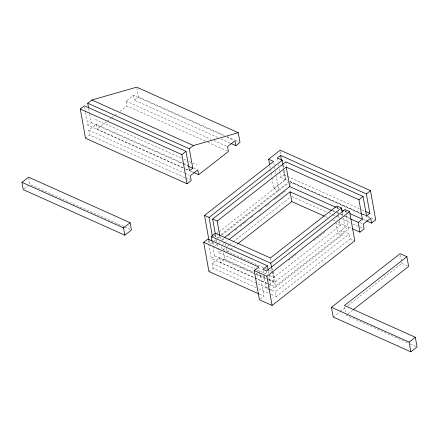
<?xml version="1.0" encoding="UTF-8"?>
<svg xmlns="http://www.w3.org/2000/svg" width="439" height="439" viewBox="0 0 439 439"><rect width="100%" height="100%" fill="white"/><g stroke="black" fill="none" stroke-linecap="round" stroke-linejoin="round"><path stroke-width="0.33" stroke-dasharray="2.19 1.65" d="M183.233 168.033L87.899 125.274L91.208 122.69L89.649 113.959M184.967 177.768L89.633 135.009L88.766 130.142L96.207 124.325L182.822 163.171M205.364 141.149L126.855 105.936L125.988 101.069L133.429 95.252L223.78 135.772M85.495 138.241L89.633 135.009M183.063 167.758L97.074 129.192L106.65 121.718M107.176 121.301L110.902 118.393M111.435 117.981L114.091 115.901M114.623 115.49L117.811 112.993M119.94 111.336L126.855 105.936M217.793 137.566L134.296 100.119L138.433 96.887L136.93 88.453M24.271 188.836L28.848 185.258M218.979 231.841L285.718 179.71L280.751 177.482L284.06 174.898L283.342 170.87M213.058 236.467L215.747 234.366M216.284 233.943L218.441 232.264M216.668 238.086L218.82 236.407M220.971 234.722L288.253 182.169M210.276 244.177L214.056 241.225M214.462 240.912L217.157 238.811M217.695 238.388L219.988 236.588M222.008 235.019L288.28 183.255M221.722 239.689L223.879 238.004M215.329 245.78L221.794 240.731M222.332 240.309L225.026 238.207M228.258 235.683L229.877 234.415M235.266 230.212L236.879 228.944M240.117 226.42L243.886 223.473M244.424 223.056L246.043 221.794M251.432 217.585L253.045 216.323M258.434 212.114L260.047 210.852M260.59 210.429L262.204 209.167M265.436 206.643L267.055 205.375M267.592 204.958L269.211 203.696M274.6 199.487L276.213 198.225M276.751 197.802L278.37 196.54M278.908 196.118L281.064 194.433M281.602 194.016L283.221 192.754M283.759 192.331L285.372 191.069M222.589 244.556L224.208 243.294M224.746 242.871L227.984 240.342M267.181 283.594L211.318 258.544L214.627 255.959L212.833 245.884M256.31 269.568L218.765 252.727L220.833 251.113M222.919 249.846L225.075 248.161M227.232 246.471L228.851 245.209M229.394 244.786L232.632 242.257M233.169 241.84L290.366 197.16M256.228 287.638L213.052 268.278L212.185 263.411L219.632 257.594L253.424 272.751M227.429 251.871L230.113 249.775M230.645 249.357L233.328 247.261M233.866 246.844L237.087 244.325M208.92 271.505L213.052 268.278M267.433 283.512L220.499 262.462L224.631 259.229L223.478 252.743M288.527 260.398L297.143 253.671M313.83 240.632L324.597 232.22M269.453 275.462L273.832 277.426L340.417 225.416L339.583 220.718M269.365 290.168L266.352 288.818L267.872 287.633M268.377 287.238L270.901 285.268L268.871 273.854M268.624 280.175L274.21 282.683L344.933 227.44L343.26 218.04M269.969 290.437L348.544 229.059L346.151 215.631M260.442 298.981L263.987 296.21L259.85 272.976M268.059 283.792L275.566 287.161L342.151 235.15L341.284 230.283L349.411 233.927L350.278 238.794L354.789 240.819M350.278 238.794L276.252 296.621L275.385 291.754L349.411 233.927M333.206 317.024L339.693 311.959M340.23 311.536L345.641 307.311M347.803 305.621L401.855 263.4L401.625 262.099M352.638 310.17L346.179 315.213L407.727 342.821M271.933 177.795L273.826 188.419L285.416 179.375L287.287 180.215M138.433 96.887L224.422 135.453M226.914 136.573L234.388 139.926M235.013 140.206L238.75 141.885M226.897 137.171L233.751 140.244M220.905 138.965L230.255 143.158M125.988 101.069L211.351 139.355M213.842 140.469L226.93 146.341M284.06 174.898L359.261 208.624M361.747 209.738L364.858 211.132M207.856 142.263L227.172 150.928M289.778 181.334L366.982 215.961M367.602 216.24L375.696 219.868M289.954 181.609L361.538 213.716M362.164 213.991L366.521 215.95M366.966 216.559L289.894 181.993L290.651 186.251M367.586 216.839L370.697 218.232M336.757 207.488L339.243 208.602M345.455 211.389L347.32 212.229M363.481 219.473L365.967 220.592M336.296 207.477L338.782 208.591M344.994 211.378L347.474 212.492M332.811 210.396L335.297 211.51M335.917 211.79L338.403 212.904M340.889 214.018L343.375 215.132M345.861 216.246L350.207 218.194M360.145 222.655L362.63 223.769M332.608 210.912L334.485 211.752M336.987 212.871L338.239 213.436M340.741 214.556L350.119 218.765M273.826 188.419L278.803 190.652L276.202 176.044M292.061 196.595L326.846 212.196M329.332 213.31L331.818 214.43M332.438 214.704L339.89 218.051M340.516 218.326L350.454 222.787M352.94 223.901L363.497 228.637M325.59 216.718L327.467 217.563M333.091 220.082L335.594 221.207M338.096 222.326L351.853 228.499M340.417 225.416L335.906 223.391L337.64 233.125L342.151 235.15M344.933 227.44L348.544 229.059M95.34 119.457L181.329 158.024M183.82 159.143L186.312 160.257M188.808 161.376L191.92 162.776M192.545 163.056L196.908 165.009M183.442 163.451L187.804 165.41M193.412 167.923L196.529 169.317M91.208 122.69L182.8 163.769M183.425 164.049L187.788 166.008M401.855 263.4L408.012 266.16M185.554 168.878L188.046 169.997M190.542 171.111L193.034 172.231M185.724 169.147L188.216 170.266M88.766 130.142L184.1 172.9M184.72 173.18L189.083 175.134M185.587 178.047L189.95 180.001M222.897 249.495L264.717 268.251M265.343 268.531L267.214 269.37M269.711 270.49L272.833 271.889M256.936 269.848L266.95 274.337M224.631 259.229L253.347 272.109M255.844 273.228L267.702 278.546M268.322 278.825L275.193 281.909L273.459 272.169M255.926 273.876L265.941 278.364M268.443 279.489L274.699 282.293L275.566 287.161M214.627 255.959L268.004 279.895M410.213 343.935L415.804 346.442M269.661 284.708L270.901 285.268M212.185 263.411L275.385 291.754M123.957 226.661L29.868 184.462L28.804 178.492M124.577 226.941L130.811 229.74M258.73 288.763L268.739 293.252M271.242 294.377L276.252 296.621M259.608 294.245L263.987 296.21M400.357 254.96L401.509 261.452M345.076 209.59L345.674 212.948M342.299 212.668L342.777 215.357M337.07 206.615L337.547 209.304M338.025 211.988L338.502 214.671M338.623 215.346L339.462 220.043M344.675 306.779L345.603 311.97M285.86 161.854L286.7 166.557M283.089 164.938L283.567 167.621M284.044 170.31L285.718 179.71M280.45 151.499L281.042 154.819M282.935 165.437L283.407 168.093M283.528 168.757L285.416 179.375M282.151 164.153L282.864 168.181M277.283 158.007L278.002 162.04M278.48 164.724L278.721 166.068M279.199 168.752L279.676 171.44M279.797 172.11L280.751 177.482M273.837 162.77L274.545 166.754M274.666 167.418L274.902 168.746M275.374 171.397L276.082 175.381M269.804 165.849L270.276 168.505M270.397 169.169L270.984 172.483M271.104 173.147L271.812 177.131M270.364 257.956L271.082 261.984M272.158 268.026L272.641 270.709M272.756 271.384L273.832 277.426M271.582 267.911L272.18 271.269M272.301 271.939L274.21 282.683M268.394 271.165L268.75 273.179M266.495 270.967L267.214 274.995M263.126 270.687L263.724 274.046M263.844 274.721L266.352 288.818M258.785 267L259.734 272.312M225.388 243.854L226.08 247.75M226.2 248.397L226.776 251.64M219.928 236.5L220.405 239.189M221.728 246.614L222.375 250.268M215.533 234.596L216.01 237.285M216.493 239.968L217.091 243.327M217.206 243.996L218.765 252.727M219.632 257.594L220.499 262.462M215.412 234.475L216.01 237.834M213.491 242.361L214.254 246.625M212.114 241.856L212.712 245.214M209.03 240.616L209.622 243.936M208.091 240.413L211.318 258.544M133.429 95.252L134.296 100.119M96.207 124.325L97.074 129.192M88.694 108.587L89.534 113.289M84.667 107.143L85.506 111.846M85.627 112.516L87.899 125.274"/><path stroke-width="0.66" d="M235.864 145.671L234.997 140.804L227.55 146.621L228.417 151.488L198.642 174.744L197.775 169.877L190.328 175.693L191.195 180.561L187.063 183.793L85.495 138.241L80.293 109.031L84.431 105.799L185.993 151.351L189.461 170.826L192.77 168.241L189.302 148.772L87.74 103.214L91.872 99.988L136.699 87.152L238.262 132.704L239.996 142.445L235.864 145.671L230.876 143.438M21.95 182.333L28.568 177.164L130.131 222.716L131.431 230.02L124.813 235.183L23.251 189.632L21.95 182.333L123.513 227.885L124.813 235.183M187.063 183.793L181.861 154.583L185.993 151.351M189.302 148.772L193.44 145.539L238.262 132.704M123.513 227.885L130.131 222.716M215.291 233.806L212.663 219.034L285.86 161.854L363.053 196.474L366.521 215.95L369.83 213.365L366.356 193.89L280.592 155.422L277.283 158.007L282.25 160.235L282.968 164.263M208.909 239.952L204.536 215.39L273.601 161.442L268.624 159.209L280.214 150.171L370.494 190.663L375.696 219.868L371.564 223.1L366.587 220.866M212.399 236.215L209.052 217.415L282.25 160.235M219.807 235.831L217.173 221.058L286.239 167.111L358.915 199.707L362.384 219.176L358.246 222.408L359.98 232.143L364.118 228.917L363.251 224.044L370.697 218.232L371.564 223.1M258.983 293.96L208.92 271.505L203.718 242.301L207.85 239.068L267.433 265.793L268.273 270.495M211.999 241.187L211.159 236.484L215.297 233.257L270.364 257.956L336.949 205.946L341.465 207.971L342.179 211.999M224.422 237.581L289.707 186.58L286.239 167.111M228.911 239.623L290.086 191.838L331.983 210.627M237.625 243.908L291.82 201.572L290.086 191.838M267.433 265.793L262.884 269.348L266.495 270.967L345.076 209.59L349.587 211.614L354.789 240.819L272.081 305.429L259.427 299.771L254.225 270.561L258.785 267L203.718 242.301M271.461 267.236L270.742 263.208L341.465 207.971M358.915 199.707L363.053 196.474M366.356 193.89L370.494 190.663M254.225 270.561L266.874 276.224L349.587 211.614M406.893 256.7L344.445 305.478L415.316 337.267L417.05 347.002L410.849 351.848L333.206 317.024L331.472 307.289L400.121 253.665L406.893 256.7L408.627 266.435L353.181 309.747M410.849 351.848L409.11 342.113L415.316 337.267M365.478 211.411L369.83 213.365M289.707 186.58L335.676 207.197M341.262 209.705L343.748 210.819M349.96 213.606L362.384 219.176M91.872 99.988L193.44 145.539M350.745 219.045L358.246 222.408M291.82 201.572L324.339 216.158M352.479 228.779L359.98 232.143M80.293 109.031L181.861 154.583M188.408 166.282L192.77 168.241M193.654 172.511L198.642 174.744M204.536 215.39L209.052 217.415M212.663 219.034L217.173 221.058M211.159 236.484L270.742 263.208M331.472 307.289L409.11 342.113M280.592 155.422L281.432 160.125M268.624 159.209L269.568 164.521M266.874 276.224L272.081 305.429M87.74 103.214L88.574 107.917"/></g></svg>
